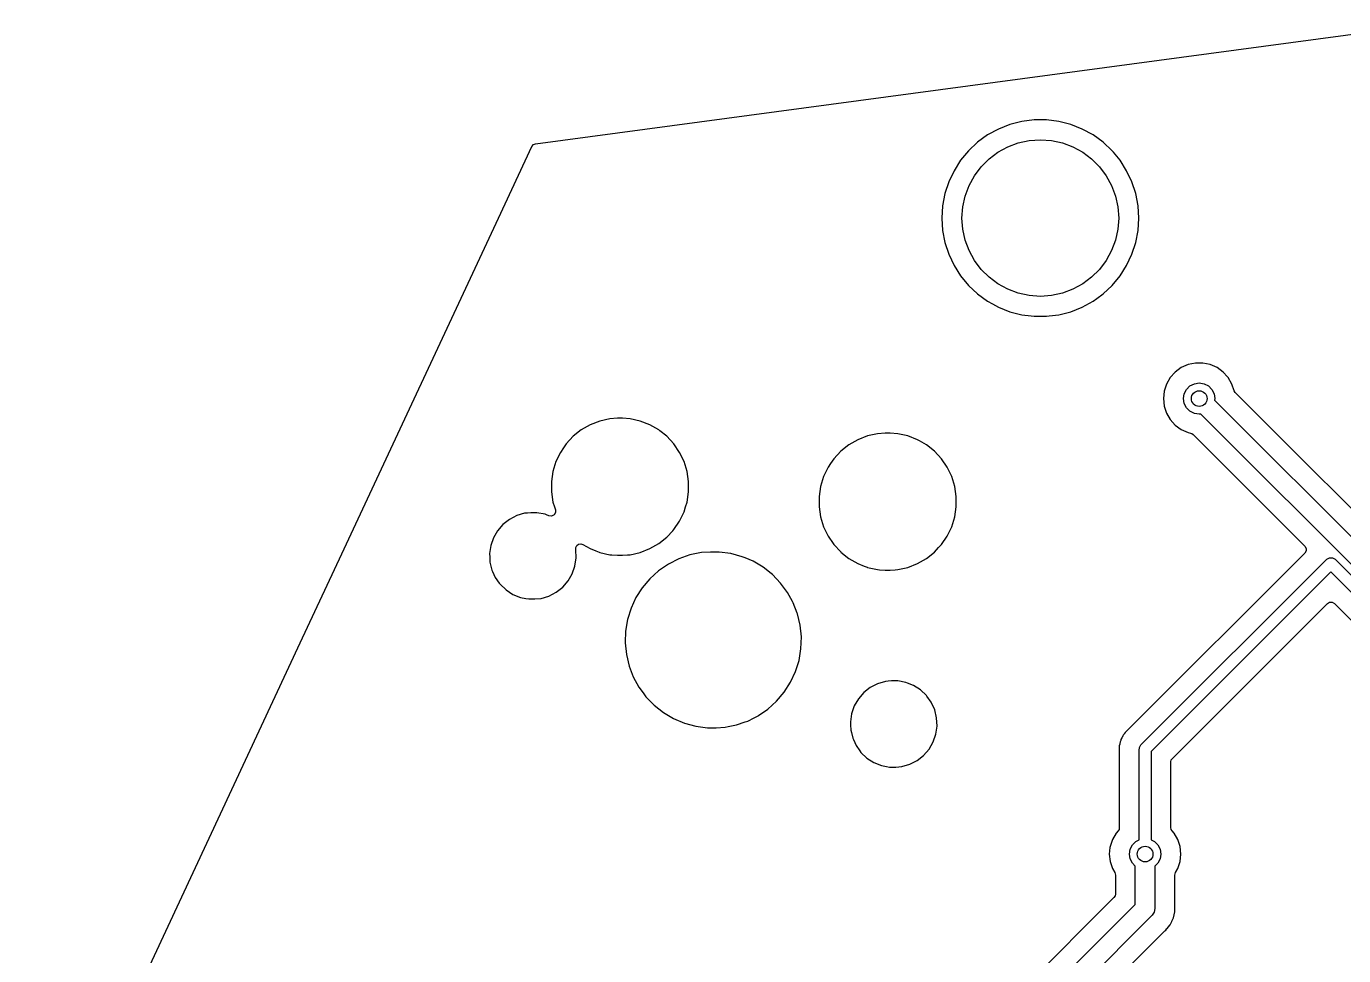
# Model space of a CAD drawing. Extents: x 15 to 269, y -160 to -43.
# Drawn here: x 25.94 to 59.56, y -67.1 to -43.36 of the extents above; entities that cross this region are included whole.
import ezdxf

# ---------------------------------------------------------------- set-up
doc = ezdxf.new("R2010")
doc.units = 0
doc.layers.add('BLACK', color=7, linetype='CONTINUOUS')

msp = doc.modelspace()

# ---------------------------------------------------------------- linework, layer by layer
at = {"layer": 'BLACK', "linetype": 'CONTINUOUS'}
for p, q in [((38.9375, -46.3614), (61.25, -43.3632)), ((50.7458, -45.9858), (50.4692, -46.1378)), ((51.0393, -45.8696), (50.7458, -45.9858)), ((51.345, -45.7911), (51.0393, -45.8696)), ((51.6582, -45.7515), (51.345, -45.7911)), ((51.9738, -45.7515), (51.6582, -45.7515)), ((51.6582, -45.7515), (51.6582, -45.7515)), ((52.287, -45.7911), (51.9738, -45.7515)), ((51.9738, -45.7515), (51.9738, -45.7515)), ((52.5927, -45.8696), (52.287, -45.7911)), ((52.8862, -45.9858), (52.5927, -45.8696)), ((53.1628, -46.1378), (52.8862, -45.9858)), ((38.8417, -46.4319), (38.8806, -46.3844)), ((38.8806, -46.3844), (38.9375, -46.3614)), ((50.2139, -46.3233), (49.9838, -46.5394)), ((50.4692, -46.1378), (50.2139, -46.3233)), ((50.9852, -46.4407), (51.2525, -46.341)), ((51.2525, -46.341), (51.5314, -46.2804)), ((51.5314, -46.2804), (51.816, -46.26)), ((51.816, -46.26), (52.1006, -46.2804)), ((52.1006, -46.2804), (52.3795, -46.341)), ((52.3795, -46.341), (52.6468, -46.4407)), ((53.4181, -46.3233), (53.1628, -46.1378)), ((53.6482, -46.5394), (53.4181, -46.3233)), ((37.9893, -48.26), (38.8417, -46.4319)), ((49.9838, -46.5394), (49.7826, -46.7826)), ((50.5063, -46.7485), (50.7347, -46.5775)), ((50.7347, -46.5775), (50.9852, -46.4407)), ((52.6468, -46.4407), (52.8973, -46.5775)), ((52.8973, -46.5775), (53.1257, -46.7485)), ((53.6796, -46.5773), (53.6482, -46.5394)), ((53.8494, -46.7826), (53.6796, -46.5773)), ((49.6134, -47.0491), (49.479, -47.3347)), ((49.7826, -46.7826), (49.6134, -47.0491)), ((50.1335, -47.1787), (50.3045, -46.9503)), ((50.3045, -46.9503), (50.5063, -46.7485)), ((53.1257, -46.7485), (53.3275, -46.9503)), ((53.3275, -46.9503), (53.4985, -47.1787)), ((54.0186, -47.0491), (53.8494, -46.7826)), ((54.153, -47.3347), (54.0186, -47.0491)), ((49.479, -47.3347), (49.3815, -47.6349)), ((49.9967, -47.4292), (50.1335, -47.1787)), ((53.4985, -47.1787), (53.6353, -47.4292)), ((54.2505, -47.6349), (54.153, -47.3347)), ((49.3815, -47.6349), (49.3224, -47.945)), ((49.8364, -47.9754), (49.897, -47.6965)), ((49.897, -47.6965), (49.9967, -47.4292)), ((53.6353, -47.4292), (53.735, -47.6965)), ((53.735, -47.6965), (53.7956, -47.9754)), ((54.3096, -47.945), (54.2505, -47.6349)), ((49.3224, -47.945), (49.3025, -48.26)), ((49.816, -48.26), (49.8364, -47.9754)), ((53.7956, -47.9754), (53.816, -48.26)), ((54.3295, -48.26), (54.3096, -47.945)), ((33.992, -56.8324), (37.9893, -48.26)), ((49.3025, -48.26), (49.3224, -48.575)), ((49.8364, -48.5446), (49.816, -48.26)), ((53.816, -48.26), (53.7956, -48.5446)), ((54.3096, -48.575), (54.3295, -48.26)), ((49.3224, -48.575), (49.3815, -48.8851)), ((49.897, -48.8235), (49.8364, -48.5446)), ((53.7956, -48.5446), (53.735, -48.8235)), ((54.2505, -48.8851), (54.3096, -48.575)), ((49.3815, -48.8851), (49.479, -49.1853)), ((49.9967, -49.0908), (49.897, -48.8235)), ((53.735, -48.8235), (53.6353, -49.0908)), ((54.153, -49.1853), (54.2505, -48.8851)), ((49.479, -49.1853), (49.6134, -49.4709)), ((50.1335, -49.3413), (49.9967, -49.0908)), ((50.3045, -49.5697), (50.1335, -49.3413)), ((53.4985, -49.3413), (53.3275, -49.5697)), ((53.6353, -49.0908), (53.4985, -49.3413)), ((54.0186, -49.4709), (54.153, -49.1853)), ((49.6134, -49.4709), (49.7826, -49.7374)), ((49.7826, -49.7374), (49.9838, -49.9806)), ((50.5063, -49.7715), (50.3045, -49.5697)), ((53.3275, -49.5697), (53.1257, -49.7715)), ((53.6482, -49.9806), (53.8494, -49.7374)), ((53.8494, -49.7374), (54.0186, -49.4709)), ((49.9838, -49.9806), (50.2139, -50.1967)), ((50.7347, -49.9425), (50.5063, -49.7715)), ((50.9852, -50.0793), (50.7347, -49.9425)), ((51.2525, -50.179), (50.9852, -50.0793)), ((52.6468, -50.0793), (52.3795, -50.179)), ((52.8973, -49.9425), (52.6468, -50.0793)), ((53.1257, -49.7715), (52.8973, -49.9425)), ((53.4181, -50.1967), (53.6482, -49.9806)), ((53.6482, -49.9806), (53.6482, -49.9806)), ((53.6482, -49.9806), (53.6482, -49.9806)), ((50.2139, -50.1967), (50.4692, -50.3822)), ((50.4692, -50.3822), (50.5938, -50.4507)), ((51.5314, -50.2396), (51.2525, -50.179)), ((51.816, -50.26), (51.5314, -50.2396)), ((52.1006, -50.2396), (51.816, -50.26)), ((52.3795, -50.179), (52.1006, -50.2396)), ((52.8862, -50.5342), (53.1628, -50.3822)), ((53.1628, -50.3822), (53.2601, -50.3114)), ((53.2601, -50.3114), (53.4181, -50.1967)), ((50.5938, -50.4507), (50.7458, -50.5342)), ((50.7458, -50.5342), (51.0393, -50.6504)), ((51.0393, -50.6504), (51.345, -50.7289)), ((51.345, -50.7289), (51.5791, -50.7585)), ((52.0441, -50.7596), (52.287, -50.7289)), ((52.287, -50.7289), (52.5927, -50.6504)), ((52.5927, -50.6504), (52.8862, -50.5342)), ((51.5791, -50.7585), (51.6582, -50.7685)), ((51.6582, -50.7685), (51.6582, -50.7685)), ((51.6582, -50.7685), (51.9738, -50.7685)), ((51.9738, -50.7685), (52.0441, -50.7596)), ((51.9738, -50.7685), (51.9738, -50.7685)), ((55.4132, -52.0789), (55.2587, -52.1911)), ((55.5877, -52.0012), (55.4132, -52.0789)), ((55.7745, -51.9615), (55.5877, -52.0012)), ((55.9655, -51.9615), (55.7745, -51.9615)), ((55.7745, -51.9615), (55.7745, -51.9615)), ((56.1523, -52.0012), (55.9655, -51.9615)), ((55.9655, -51.9615), (55.9655, -51.9615)), ((56.3268, -52.0789), (56.1523, -52.0012)), ((56.4813, -52.1911), (56.3268, -52.0789)), ((56.3268, -52.0789), (56.3268, -52.0789)), ((55.131, -52.3331), (55.0355, -52.4984)), ((55.2587, -52.1911), (55.131, -52.3331)), ((56.5894, -52.3113), (56.4813, -52.1911)), ((56.609, -52.3331), (56.5894, -52.3113)), ((56.7045, -52.4984), (56.609, -52.3331)), ((54.9765, -52.6801), (54.9565, -52.87)), ((55.0355, -52.4984), (54.9765, -52.6801)), ((55.47, -52.87), (55.4896, -52.7464)), ((55.4896, -52.7464), (55.5464, -52.6349)), ((55.5464, -52.6349), (55.6349, -52.5464)), ((55.6349, -52.5464), (55.7464, -52.4896)), ((55.7464, -52.4896), (55.87, -52.47)), ((55.87, -52.47), (55.9936, -52.4896)), ((55.9936, -52.4896), (56.1051, -52.5464)), ((56.1051, -52.5464), (56.1936, -52.6349)), ((56.1936, -52.6349), (56.2504, -52.7464)), ((56.2504, -52.7464), (56.27, -52.87)), ((56.7595, -52.6677), (56.7045, -52.4984)), ((56.7898, -52.7171), (56.7595, -52.6677)), ((57.9063, -53.8336), (56.7898, -52.7171)), ((54.9565, -52.87), (54.9765, -53.0599)), ((54.9765, -53.0599), (55.0355, -53.2416)), ((55.4896, -52.9936), (55.47, -52.87)), ((55.5464, -53.1051), (55.4896, -52.9936)), ((55.6349, -53.1936), (55.5464, -53.1051)), ((56.27, -52.87), (56.2636, -52.9101)), ((56.2636, -52.9101), (61.8736, -58.52)), ((40.5735, -53.4423), (40.3293, -53.5382)), ((40.8293, -53.384), (40.5735, -53.4423)), ((41.0254, -53.3693), (40.8293, -53.384)), ((41.1564, -53.3693), (41.0254, -53.3693)), ((41.0254, -53.3693), (41.0254, -53.3693)), ((41.3525, -53.384), (41.1564, -53.3693)), ((41.1564, -53.3693), (41.1564, -53.3693)), ((41.6083, -53.4423), (41.3525, -53.384)), ((41.8525, -53.5382), (41.6083, -53.4423)), ((55.0355, -53.2416), (55.131, -53.4069)), ((55.131, -53.4069), (55.131, -53.4069)), ((55.131, -53.4069), (55.2587, -53.5489)), ((55.7464, -53.2504), (55.6349, -53.1936)), ((55.87, -53.27), (55.7464, -53.2504)), ((55.9101, -53.2636), (55.87, -53.27)), ((61.5932, -58.9468), (55.9101, -53.2636)), ((40.102, -53.6694), (39.8969, -53.833)), ((40.3293, -53.5382), (40.102, -53.6694)), ((42.0798, -53.6694), (41.8525, -53.5382)), ((42.1087, -53.6925), (42.0798, -53.6694)), ((42.2849, -53.833), (42.1087, -53.6925)), ((47.6578, -53.7656), (47.402, -53.8239)), ((47.8539, -53.7509), (47.6578, -53.7656)), ((47.9849, -53.7509), (47.8539, -53.7509)), ((47.8539, -53.7509), (47.8539, -53.7509)), ((48.181, -53.7656), (47.9849, -53.7509)), ((47.9849, -53.7509), (47.9849, -53.7509)), ((48.4368, -53.8239), (48.181, -53.7656)), ((55.2587, -53.5489), (55.4132, -53.6611)), ((55.4132, -53.6611), (55.5877, -53.7388)), ((55.5877, -53.7388), (55.6514, -53.7523)), ((55.6514, -53.7523), (55.6847, -53.7646)), ((55.6847, -53.7646), (55.7132, -53.7859)), ((39.7185, -54.0253), (39.6466, -54.1307)), ((39.8969, -53.833), (39.7185, -54.0253)), ((42.4633, -54.0253), (42.2849, -53.833)), ((42.2849, -53.833), (42.2849, -53.833)), ((42.2849, -53.833), (42.2849, -53.833)), ((42.6111, -54.2421), (42.4633, -54.0253)), ((42.4633, -54.0253), (42.4633, -54.0253)), ((42.4633, -54.0253), (42.4633, -54.0253)), ((46.9305, -54.051), (46.7254, -54.2146)), ((47.1578, -53.9198), (46.9305, -54.051)), ((47.402, -53.8239), (47.1578, -53.9198)), ((48.681, -53.9198), (48.4368, -53.8239)), ((48.7344, -53.9506), (48.681, -53.9198)), ((48.681, -53.9198), (48.681, -53.9198)), ((48.681, -53.9198), (48.681, -53.9198)), ((48.9083, -54.051), (48.7344, -53.9506)), ((49.1134, -54.2146), (48.9083, -54.051)), ((48.9083, -54.051), (48.9083, -54.051)), ((55.7132, -53.7859), (58.5653, -56.638)), ((62.0479, -57.9752), (57.9063, -53.8336)), ((39.5707, -54.2421), (39.4568, -54.4784)), ((39.6466, -54.1307), (39.5707, -54.2421)), ((42.725, -54.4784), (42.6111, -54.2421)), ((46.547, -54.4069), (46.4644, -54.528)), ((46.7254, -54.2146), (46.547, -54.4069)), ((49.2918, -54.4069), (49.1134, -54.2146)), ((49.1134, -54.2146), (49.1134, -54.2146)), ((49.1134, -54.2146), (49.1134, -54.2146)), ((49.4396, -54.6237), (49.2918, -54.4069)), ((49.2918, -54.4069), (49.2918, -54.4069)), ((49.2918, -54.4069), (49.2918, -54.4069)), ((39.3795, -54.7291), (39.3404, -54.9886)), ((39.4568, -54.4784), (39.3795, -54.7291)), ((42.8023, -54.7291), (42.725, -54.4784)), ((42.8414, -54.9886), (42.8023, -54.7291)), ((46.3992, -54.6237), (46.2853, -54.86)), ((46.4644, -54.528), (46.3992, -54.6237)), ((49.5535, -54.86), (49.4396, -54.6237)), ((39.3404, -54.9886), (39.3404, -55.2509)), ((42.8414, -55.2509), (42.8414, -54.9886)), ((46.208, -55.1108), (46.1689, -55.3702)), ((46.2853, -54.86), (46.208, -55.1108)), ((49.6308, -55.1108), (49.5535, -54.86)), ((49.6699, -55.3702), (49.6308, -55.1108)), ((39.3404, -55.2509), (39.3795, -55.5104)), ((42.8023, -55.5104), (42.8414, -55.2509)), ((46.1689, -55.3702), (46.1689, -55.6326)), ((49.6699, -55.6326), (49.6699, -55.3702)), ((38.657, -55.7986), (38.4552, -55.8579)), ((38.7268, -55.792), (38.657, -55.7986)), ((38.814, -55.7837), (38.7268, -55.792)), ((38.9716, -55.7837), (38.814, -55.7837)), ((39.1781, -55.8235), (38.9716, -55.7837)), ((38.9716, -55.7837), (38.9716, -55.7837)), ((39.3795, -55.5104), (39.4172, -55.6326)), ((39.4427, -55.7802), (39.407, -55.8391)), ((39.4172, -55.6326), (39.4415, -55.7113)), ((39.4415, -55.7113), (39.4427, -55.7802)), ((42.6111, -55.9975), (42.725, -55.7611)), ((42.725, -55.7611), (42.7646, -55.6326)), ((42.7646, -55.6326), (42.8023, -55.5104)), ((46.1689, -55.6326), (46.208, -55.892)), ((49.6308, -55.892), (49.6699, -55.6326)), ((38.1029, -56.0843), (37.9652, -56.2433)), ((38.2683, -55.9543), (38.1029, -56.0843)), ((38.4552, -55.8579), (38.2683, -55.9543)), ((39.2171, -55.8391), (39.1781, -55.8235)), ((39.1781, -55.8235), (39.1781, -55.8235)), ((39.1781, -55.8235), (39.1781, -55.8235)), ((39.2769, -55.863), (39.2171, -55.8391)), ((39.3454, -55.8698), (39.2769, -55.863)), ((39.407, -55.8391), (39.3454, -55.8698)), ((42.4633, -56.2142), (42.6111, -55.9975)), ((46.208, -55.892), (46.2853, -56.1427)), ((49.5535, -56.1427), (49.6308, -55.892)), ((37.86, -56.4254), (37.7912, -56.6242)), ((37.9652, -56.2433), (37.86, -56.4254)), ((42.0798, -56.5702), (42.2849, -56.4066)), ((42.2849, -56.4066), (42.4364, -56.2433)), ((42.4364, -56.2433), (42.4633, -56.2142)), ((42.4633, -56.2142), (42.4633, -56.2142)), ((42.4633, -56.2142), (42.4633, -56.2142)), ((46.2853, -56.1427), (46.3992, -56.3791)), ((46.3992, -56.3791), (46.5263, -56.5655)), ((49.2918, -56.5958), (49.4396, -56.3791)), ((49.4396, -56.3791), (49.5535, -56.1427)), ((37.7912, -56.6242), (37.762, -56.8276)), ((39.961, -56.7158), (39.9625, -56.7157)), ((39.9616, -56.7276), (39.961, -56.7158)), ((39.9716, -56.9377), (39.9616, -56.7276)), ((39.9616, -56.7276), (39.9616, -56.7276)), ((39.9623, -56.6743), (39.9878, -56.623)), ((39.9625, -56.7157), (39.9623, -56.6743)), ((39.9878, -56.623), (40.0337, -56.5886)), ((40.0337, -56.5886), (40.0901, -56.5786)), ((40.0901, -56.5786), (40.1451, -56.595)), ((40.1451, -56.595), (40.3293, -56.7013)), ((40.3293, -56.7013), (40.4731, -56.7578)), ((40.4731, -56.7578), (40.5564, -56.7905)), ((40.5564, -56.7905), (40.5735, -56.7972)), ((40.5735, -56.7972), (40.8293, -56.8556)), ((41.3525, -56.8556), (41.6083, -56.7972)), ((41.6083, -56.7972), (41.8525, -56.7013)), ((41.8525, -56.7013), (42.0798, -56.5702)), ((43.1707, -56.8026), (42.8762, -56.8625)), ((43.3954, -56.7876), (43.1707, -56.8026)), ((43.6207, -56.7876), (43.3954, -56.7876)), ((43.3954, -56.7876), (43.3954, -56.7876)), ((43.9185, -56.8276), (43.6207, -56.7876)), ((46.5263, -56.5655), (46.547, -56.5959)), ((46.547, -56.5959), (46.7239, -56.7866)), ((46.7239, -56.7866), (46.7254, -56.7882)), ((46.7254, -56.7882), (46.9305, -56.9518)), ((48.9083, -56.9518), (49.1134, -56.7882)), ((49.1134, -56.7882), (49.219, -56.6743)), ((49.219, -56.6743), (49.2918, -56.5959)), ((49.2918, -56.5959), (49.2918, -56.5958)), ((49.2918, -56.5959), (49.2918, -56.5959)), ((58.5653, -56.638), (58.5974, -56.6936)), ((58.5974, -56.7578), (58.5653, -56.8134)), ((58.5974, -56.6936), (58.5974, -56.7578)), ((32.9313, -59.1071), (33.992, -56.8324)), ((37.762, -56.8276), (37.7613, -56.8324)), ((37.7613, -56.8324), (37.765, -56.9101)), ((37.765, -56.9101), (37.7713, -57.0425)), ((37.7713, -57.0425), (37.7897, -57.1184)), ((37.7897, -57.1184), (37.8209, -57.2469)), ((39.9417, -57.1459), (39.9716, -56.9377)), ((40.8293, -56.8556), (40.8853, -56.8598)), ((40.8853, -56.8598), (41.0254, -56.8703)), ((41.0254, -56.8703), (41.0254, -56.8703)), ((41.0254, -56.8703), (41.1564, -56.8703)), ((41.1564, -56.8703), (41.279, -56.8611)), ((41.1564, -56.8703), (41.1564, -56.8703)), ((41.279, -56.8611), (41.3525, -56.8556)), ((42.3241, -57.0966), (42.0764, -57.2666)), ((42.5923, -56.961), (42.3241, -57.0966)), ((42.8762, -56.8625), (42.5923, -56.961)), ((44.2083, -56.907), (43.9185, -56.8276)), ((43.9185, -56.8276), (43.9185, -56.8276)), ((43.9185, -56.8276), (43.9185, -56.8276)), ((44.2808, -56.9377), (44.2083, -56.907)), ((44.485, -57.0243), (44.2808, -56.9377)), ((44.6126, -57.0999), (44.485, -57.0243)), ((44.7435, -57.1774), (44.6126, -57.0999)), ((46.9305, -56.9518), (47.1578, -57.0829)), ((47.1578, -57.0829), (47.3182, -57.1459)), ((48.4368, -57.1788), (48.681, -57.0829)), ((48.681, -57.0829), (48.9083, -56.9518)), ((58.5653, -56.8134), (54.0855, -61.2933)), ((54.3839, -61.7139), (59.1247, -56.9732)), ((59.1247, -56.9732), (59.1919, -56.9344)), ((59.1919, -56.9344), (59.2696, -56.9344)), ((59.2696, -56.9344), (59.3368, -56.9732)), ((59.3368, -56.9732), (61.5836, -59.22)), ((37.8209, -57.2469), (37.8376, -57.2836)), ((37.8376, -57.2836), (37.9083, -57.4383)), ((37.9083, -57.4383), (38.009, -57.5797)), ((39.7677, -57.5268), (39.8729, -57.3447)), ((39.8729, -57.3447), (39.9417, -57.1459)), ((41.8535, -57.4682), (41.6595, -57.6976)), ((42.0764, -57.2666), (41.8535, -57.4682)), ((44.9477, -57.3387), (44.7435, -57.1774)), ((44.9794, -57.3637), (44.9477, -57.3387)), ((45.1883, -57.5797), (44.9794, -57.3637)), ((47.3182, -57.1459), (47.3978, -57.1771)), ((47.3978, -57.1771), (47.402, -57.1788)), ((47.402, -57.1788), (47.6578, -57.2372)), ((47.6578, -57.2372), (47.7138, -57.2414)), ((47.7138, -57.2414), (47.8539, -57.2519)), ((47.8539, -57.2519), (47.8539, -57.2519)), ((47.8539, -57.2519), (47.9849, -57.2519)), ((47.9849, -57.2519), (48.1075, -57.2427)), ((47.9849, -57.2519), (47.9849, -57.2519)), ((48.1075, -57.2427), (48.181, -57.2372)), ((48.181, -57.2372), (48.4368, -57.1788)), ((59.2307, -57.2914), (54.64, -61.8821)), ((61.4154, -59.4761), (59.2307, -57.2914)), ((38.009, -57.5797), (38.0303, -57.6096)), ((38.0303, -57.6096), (38.1825, -57.7548)), ((38.1825, -57.7548), (38.1825, -57.7548)), ((38.1825, -57.7548), (38.1825, -57.7548)), ((38.1825, -57.7548), (38.3594, -57.8685)), ((39.2776, -57.9122), (39.4646, -57.8158)), ((39.4646, -57.8158), (39.6299, -57.6858)), ((39.6299, -57.6858), (39.7677, -57.5268)), ((41.6595, -57.6976), (41.4978, -57.9509)), ((45.3665, -57.8216), (45.1883, -57.5797)), ((38.3594, -57.8685), (38.3595, -57.8685)), ((38.3595, -57.8685), (38.5547, -57.9467)), ((38.5547, -57.9467), (38.6835, -57.9715)), ((38.6835, -57.9715), (38.7613, -57.9865)), ((38.7613, -57.9865), (38.7613, -57.9865)), ((38.7613, -57.9865), (38.9189, -57.9865)), ((38.9189, -57.9865), (39.0758, -57.9715)), ((38.9189, -57.9865), (38.9189, -57.9865)), ((39.0758, -57.9715), (39.2776, -57.9122)), ((41.4978, -57.9509), (41.3714, -58.2235)), ((45.4913, -58.0493), (45.3665, -57.8216)), ((45.5109, -58.0851), (45.4913, -58.0493)), ((45.6135, -58.3515), (45.5109, -58.0851)), ((55.1848, -62.0564), (59.1431, -58.0982)), ((59.1431, -58.0982), (59.1986, -58.0661)), ((59.1986, -58.0661), (59.2628, -58.0661)), ((59.2628, -58.0661), (59.3184, -58.0982)), ((59.3184, -58.0982), (60.9948, -59.7745)), ((41.3714, -58.2235), (41.2823, -58.5105)), ((45.6189, -58.3655), (45.6135, -58.3515)), ((45.6886, -58.6578), (45.6189, -58.3655)), ((41.2324, -58.8068), (41.2227, -59.0969)), ((41.2823, -58.5105), (41.2324, -58.8063)), ((41.2324, -58.8063), (41.2324, -58.8068)), ((45.7186, -58.9568), (45.6886, -58.6578)), ((25.9414, -74.0976), (32.9313, -59.1071)), ((41.2227, -59.0969), (41.2223, -59.1071)), ((41.2223, -59.1071), (41.2524, -59.4061)), ((45.7086, -59.2571), (45.7186, -58.9568)), ((41.2524, -59.4061), (41.3221, -59.6984)), ((45.6586, -59.5534), (45.7086, -59.2571)), ((41.3221, -59.6984), (41.43, -59.9788)), ((45.5696, -59.8404), (45.6586, -59.5534)), ((41.43, -59.9788), (41.5745, -60.2423)), ((45.2814, -60.3663), (45.4431, -60.113)), ((45.4431, -60.113), (45.5696, -59.8404)), ((47.6633, -60.1517), (47.4764, -60.2481)), ((47.8651, -60.0924), (47.6633, -60.1517)), ((47.9349, -60.0858), (47.8651, -60.0924)), ((48.0221, -60.0775), (47.9349, -60.0858)), ((48.1797, -60.0775), (48.0221, -60.0775)), ((48.3862, -60.1173), (48.1797, -60.0775)), ((48.1797, -60.0775), (48.1797, -60.0775)), ((48.428, -60.134), (48.3862, -60.1173)), ((48.3862, -60.1173), (48.3862, -60.1173)), ((48.3862, -60.1173), (48.3862, -60.1173)), ((48.5815, -60.1954), (48.428, -60.134)), ((41.5745, -60.2423), (41.6794, -60.3847)), ((41.6794, -60.3847), (41.7527, -60.4843)), ((41.7527, -60.4843), (41.9616, -60.7003)), ((45.0874, -60.5957), (45.2814, -60.3663)), ((47.311, -60.3781), (47.1733, -60.5371)), ((47.4764, -60.2481), (47.311, -60.3781)), ((48.7585, -60.3092), (48.5815, -60.1954)), ((48.9107, -60.4543), (48.7585, -60.3092)), ((48.7585, -60.3092), (48.7585, -60.3092)), ((48.7585, -60.3092), (48.7585, -60.3092)), ((48.919, -60.466), (48.9107, -60.4543)), ((49.0327, -60.6257), (48.919, -60.466)), ((41.9616, -60.7003), (42.1974, -60.8865)), ((44.6246, -60.9621), (44.8646, -60.7973)), ((44.8646, -60.7973), (45.0874, -60.5957)), ((47.0681, -60.7192), (46.9993, -60.918)), ((47.1733, -60.5371), (47.0681, -60.7192)), ((49.1201, -60.817), (49.0327, -60.6257)), ((49.0327, -60.6257), (49.0327, -60.6257)), ((49.0327, -60.6257), (49.0327, -60.6257)), ((49.1697, -61.0214), (49.1201, -60.817)), ((42.1974, -60.8865), (42.456, -61.0396)), ((42.456, -61.0396), (42.7326, -61.1569)), ((42.7326, -61.1569), (42.7326, -61.1569)), ((42.7326, -61.1569), (42.7326, -61.1569)), ((42.7326, -61.1569), (42.7384, -61.1585)), ((42.7384, -61.1585), (43.0224, -61.2363)), ((44.0648, -61.2015), (44.2815, -61.1262)), ((44.2815, -61.1262), (44.3486, -61.1029)), ((44.3486, -61.1029), (44.5099, -61.0214)), ((44.5099, -61.0214), (44.6168, -60.9674)), ((44.6168, -60.9674), (44.6246, -60.9621)), ((46.9993, -60.918), (46.9694, -61.126)), ((46.9694, -61.126), (46.9694, -61.1262)), ((46.9694, -61.1262), (46.973, -61.2018)), ((49.1797, -61.2315), (49.1697, -61.0214)), ((43.0224, -61.2363), (43.3202, -61.2764)), ((43.3202, -61.2764), (43.5455, -61.2764)), ((43.5455, -61.2764), (43.7703, -61.2613)), ((43.5455, -61.2764), (43.5455, -61.2764)), ((43.7703, -61.2613), (43.8537, -61.2444)), ((43.8537, -61.2444), (44.0648, -61.2015)), ((46.973, -61.2018), (46.9794, -61.3363)), ((46.9794, -61.3363), (46.9939, -61.3961)), ((46.9939, -61.3961), (47.029, -61.5407)), ((49.081, -61.6385), (49.1497, -61.4397)), ((49.1497, -61.4397), (49.1797, -61.2315)), ((53.9187, -61.4821), (53.9003, -61.5246)), ((53.9319, -61.4651), (53.9187, -61.4821)), ((53.9426, -61.4488), (53.9319, -61.4651)), ((53.953, -61.4299), (53.9426, -61.4488)), ((53.9847, -61.3961), (53.953, -61.4299)), ((53.9923, -61.3873), (53.9847, -61.3961)), ((53.9951, -61.3837), (53.9923, -61.3873)), ((54.0057, -61.3731), (53.9951, -61.3837)), ((54.0157, -61.363), (54.0057, -61.3731)), ((54.0184, -61.3603), (54.0157, -61.363)), ((54.0686, -61.3068), (54.0184, -61.3603)), ((54.0855, -61.2933), (54.0686, -61.3068)), ((47.029, -61.5407), (47.0452, -61.5762)), ((47.0452, -61.5762), (47.1163, -61.7321)), ((47.1163, -61.7321), (47.2133, -61.8683)), ((48.838, -61.9796), (48.9758, -61.8206)), ((48.9758, -61.8206), (49.081, -61.6385)), ((53.8276, -61.793), (53.8266, -61.7992)), ((53.8266, -61.7992), (53.8271, -61.8041)), ((53.8271, -61.8041), (53.8309, -61.8452)), ((53.83, -61.7778), (53.8276, -61.793)), ((53.8315, -61.7584), (53.83, -61.7778)), ((53.8309, -61.8452), (53.8315, -61.8569)), ((53.843, -61.692), (53.8315, -61.7368)), ((53.8315, -61.7368), (53.8315, -61.7584)), ((53.8454, -61.6805), (53.843, -61.692)), ((53.8526, -61.6348), (53.8454, -61.6805)), ((53.8612, -61.615), (53.8526, -61.6348)), ((53.8675, -61.5966), (53.8612, -61.615)), ((53.8729, -61.5757), (53.8675, -61.5966)), ((53.8952, -61.5351), (53.8729, -61.5757)), ((53.9003, -61.5246), (53.8952, -61.5351)), ((54.34, -61.82), (54.3451, -61.8009)), ((54.34, -64.133), (54.34, -61.82)), ((54.3451, -61.7812), (54.355, -61.7641)), ((54.3451, -61.8009), (54.3451, -61.7812)), ((54.355, -61.7641), (54.3601, -61.745)), ((54.3601, -61.745), (54.3741, -61.731)), ((54.3741, -61.731), (54.3839, -61.7139)), ((47.2133, -61.8683), (47.2384, -61.9034)), ((47.2384, -61.9034), (47.3906, -62.0486)), ((47.3906, -62.0486), (47.3906, -62.0486)), ((47.3906, -62.0486), (47.3906, -62.0486)), ((47.3906, -62.0486), (47.5675, -62.1623)), ((47.5675, -62.1623), (47.5675, -62.1623)), ((47.5675, -62.1623), (47.7628, -62.2405)), ((48.4857, -62.206), (48.6727, -62.1096)), ((48.6727, -62.1096), (48.838, -61.9796)), ((53.8315, -61.8569), (53.8315, -63.826)), ((54.64, -61.8821), (54.64, -64.133)), ((55.1485, -62.1441), (55.1579, -62.0967)), ((55.1485, -63.826), (55.1485, -62.1441)), ((55.1579, -62.0967), (55.1848, -62.0564)), ((47.7628, -62.2405), (47.8916, -62.2653)), ((47.8916, -62.2653), (47.9694, -62.2803)), ((47.9694, -62.2803), (47.9694, -62.2803)), ((47.9694, -62.2803), (48.127, -62.2803)), ((48.127, -62.2803), (48.2839, -62.2653)), ((48.127, -62.2803), (48.127, -62.2803)), ((48.2839, -62.2653), (48.4857, -62.206)), ((53.8315, -63.826), (53.8233, -63.8704)), ((55.1567, -63.8704), (55.1485, -63.826)), ((53.6555, -64.1284), (53.5965, -64.3101)), ((53.751, -63.9631), (53.6555, -64.1284)), ((53.7996, -63.909), (53.751, -63.9631)), ((53.8233, -63.8704), (53.7996, -63.909)), ((54.1664, -64.2649), (54.2549, -64.1764)), ((54.2549, -64.1764), (54.34, -64.133)), ((54.64, -64.133), (54.7251, -64.1764)), ((54.7251, -64.1764), (54.8136, -64.2649)), ((55.1803, -63.909), (55.1567, -63.8704)), ((55.229, -63.9631), (55.1803, -63.909)), ((55.3245, -64.1284), (55.229, -63.9631)), ((55.3835, -64.3101), (55.3245, -64.1284)), ((55.3245, -64.1284), (55.3245, -64.1284)), ((53.5936, -64.3368), (53.5765, -64.5)), ((53.5765, -64.5), (53.5965, -64.6899)), ((53.5965, -64.3101), (53.5936, -64.3368)), ((54.09, -64.5), (54.1096, -64.3764)), ((54.1096, -64.6236), (54.09, -64.5)), ((54.1096, -64.3764), (54.1664, -64.2649)), ((54.8136, -64.2649), (54.8704, -64.3764)), ((54.8704, -64.3764), (54.89, -64.5)), ((54.89, -64.5), (54.8704, -64.6236)), ((55.4035, -64.5), (55.3835, -64.3101)), ((55.3835, -64.6899), (55.4035, -64.5)), ((53.5965, -64.6899), (53.6555, -64.8716)), ((53.6555, -64.8716), (53.7147, -64.9742)), ((54.1664, -64.7351), (54.1096, -64.6236)), ((54.24, -64.8087), (54.1664, -64.7351)), ((54.24, -65.7846), (54.24, -64.8087)), ((54.8136, -64.7351), (54.74, -64.8087)), ((54.74, -64.8087), (54.74, -65.8881)), ((54.8704, -64.6236), (54.8136, -64.7351)), ((55.2652, -64.9742), (55.3245, -64.8716)), ((55.3245, -64.8716), (55.3835, -64.6899)), ((53.7147, -64.9742), (53.7149, -64.9745)), ((53.7149, -64.9745), (53.7315, -65.0365)), ((53.7315, -65.0365), (53.7315, -65.5226)), ((55.2485, -65.0365), (55.2651, -64.9745)), ((55.2485, -65.8753), (55.2485, -65.0365)), ((55.2651, -64.9745), (55.2652, -64.9742)), ((53.7315, -65.5226), (53.7221, -65.57)), ((53.6952, -65.6103), (49.1173, -70.1881)), ((49.3142, -70.7104), (54.24, -65.7846)), ((53.7221, -65.57), (53.6952, -65.6103)), ((55.2486, -65.8789), (55.2485, -65.8753)), ((55.2508, -65.9547), (55.2486, -65.8789)), ((54.6668, -66.0649), (49.6677, -71.064)), ((54.721, -65.9838), (54.6668, -66.0649)), ((54.6668, -66.0649), (54.6668, -66.0649)), ((54.74, -65.8881), (54.721, -65.9838)), ((55.14, -66.289), (55.172, -66.2203)), ((55.172, -66.2203), (55.1736, -66.2171)), ((55.1736, -66.2171), (55.2076, -66.1493)), ((55.2076, -66.1493), (55.2081, -66.1483)), ((55.2076, -66.1493), (55.2076, -66.1493)), ((55.2081, -66.1483), (55.2147, -66.1295)), ((55.2147, -66.1295), (55.2149, -66.1283)), ((55.2149, -66.1283), (55.2303, -66.054)), ((55.2149, -66.1283), (55.2149, -66.1283)), ((55.2303, -66.054), (55.231, -66.0506)), ((55.231, -66.0506), (55.2485, -65.9768)), ((55.2485, -65.9768), (55.2488, -65.9756)), ((55.2485, -65.9768), (55.2485, -65.9768)), ((55.2488, -65.9756), (55.2508, -65.9559)), ((55.2508, -65.9559), (55.2508, -65.9547)), ((55.2508, -65.9547), (55.2508, -65.9547)), ((50.3521, -71.0988), (54.9809, -66.4699)), ((54.9809, -66.4699), (54.9945, -66.4582)), ((54.9945, -66.4582), (55.0141, -66.4436)), ((55.0141, -66.4436), (55.0463, -66.4052)), ((55.0463, -66.4052), (55.0536, -66.3972)), ((55.0536, -66.3972), (55.0576, -66.3932)), ((55.0576, -66.3932), (55.077, -66.3686)), ((55.077, -66.3686), (55.0792, -66.3659)), ((55.0792, -66.3659), (55.128, -66.3078)), ((55.128, -66.3078), (55.1288, -66.3069)), ((55.128, -66.3078), (55.128, -66.3078)), ((55.1288, -66.3069), (55.1395, -66.2901)), ((55.1395, -66.2901), (55.14, -66.289)), ((55.14, -66.289), (55.14, -66.289))]:
    msp.add_line(p, q, dxfattribs=at)
at = {"layer": 'BLACK'}
for centre in [(55.87, -52.87), (54.49, -64.5)]:
    msp.add_circle(centre, 0.2, dxfattribs=at)

doc.saveas('drawing.dxf')
